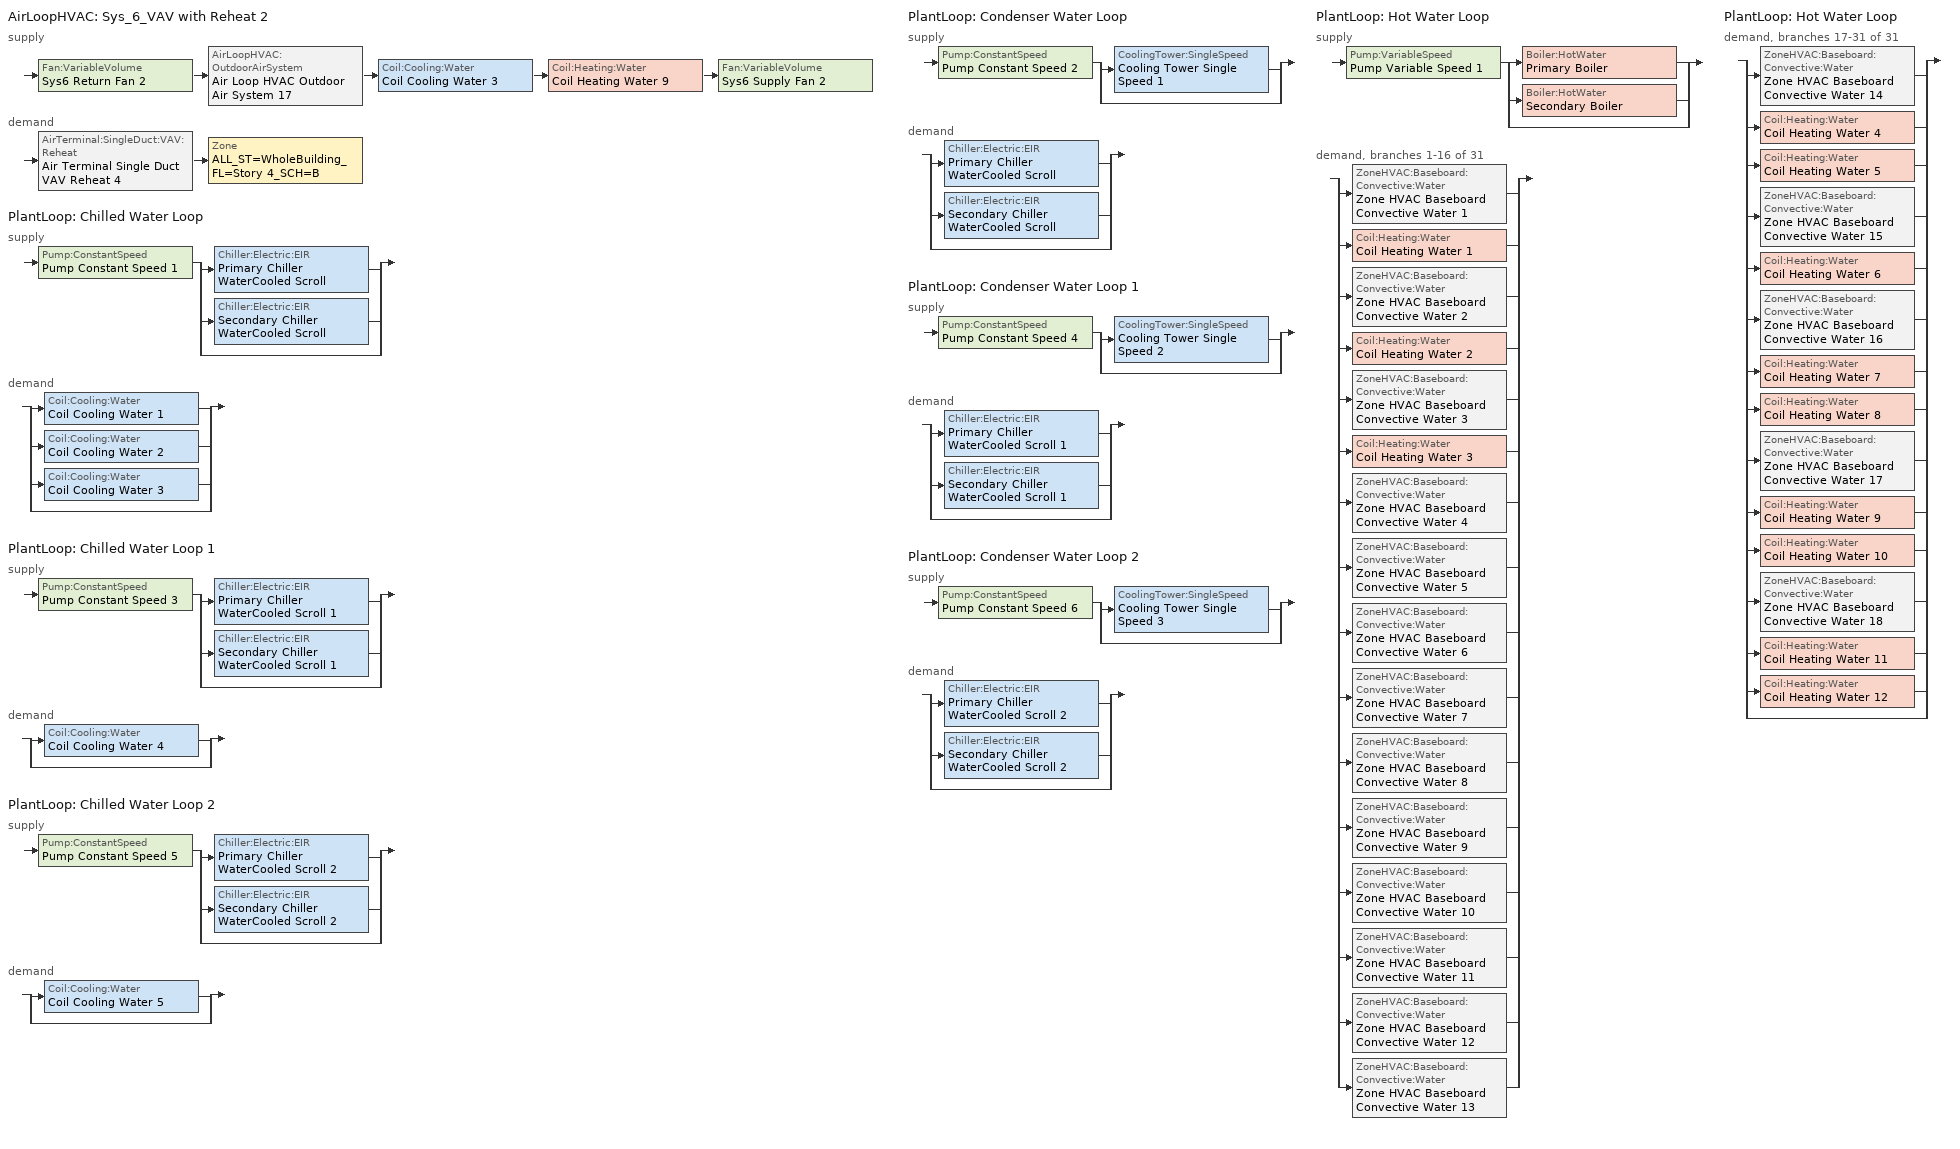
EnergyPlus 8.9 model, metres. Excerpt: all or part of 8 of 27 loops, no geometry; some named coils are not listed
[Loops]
AirLoopHVAC 'Sys_6_VAV with Reheat 2'
 supply: Fan:VariableVolume 'Sys6 Return Fan 2' > AirLoopHVAC:OutdoorAirSystem 'Air Loop HVAC Outdoor Air System 17' > Coil:Cooling:Water 'Coil Cooling Water 3' > Coil:Heating:Water 'Coil Heating Water 9' > Fan:VariableVolume 'Sys6 Supply Fan 2'
 demand: AirTerminal:SingleDuct:VAV:Reheat 'Air Terminal Single Duct VAV Reheat 4' > Zone 'ALL_ST=WholeBuilding_FL=Story 4_SCH=B'
PlantLoop 'Chilled Water Loop'
 supply: Pump:ConstantSpeed 'Pump Constant Speed 1' > split
  | Chiller:Electric:EIR 'Primary Chiller WaterCooled Scroll'
  | Chiller:Electric:EIR 'Secondary Chiller WaterCooled Scroll'
  | bypass
 demand: split
  | Coil:Cooling:Water 'Coil Cooling Water 1'
  | Coil:Cooling:Water 'Coil Cooling Water 2'
  | Coil:Cooling:Water 'Coil Cooling Water 3'
  | bypass
PlantLoop 'Chilled Water Loop 1'
 supply: Pump:ConstantSpeed 'Pump Constant Speed 3' > split
  | Chiller:Electric:EIR 'Primary Chiller WaterCooled Scroll 1'
  | Chiller:Electric:EIR 'Secondary Chiller WaterCooled Scroll 1'
  | bypass
 demand: split
  | Coil:Cooling:Water 'Coil Cooling Water 4'
  | bypass
PlantLoop 'Chilled Water Loop 2'
 supply: Pump:ConstantSpeed 'Pump Constant Speed 5' > split
  | Chiller:Electric:EIR 'Primary Chiller WaterCooled Scroll 2'
  | Chiller:Electric:EIR 'Secondary Chiller WaterCooled Scroll 2'
  | bypass
 demand: split
  | Coil:Cooling:Water 'Coil Cooling Water 5'
  | bypass
PlantLoop 'Condenser Water Loop'
 supply: Pump:ConstantSpeed 'Pump Constant Speed 2' > split
  | CoolingTower:SingleSpeed 'Cooling Tower Single Speed 1'
  | bypass
 demand: split
  | Chiller:Electric:EIR 'Primary Chiller WaterCooled Scroll'
  | Chiller:Electric:EIR 'Secondary Chiller WaterCooled Scroll'
  | bypass
PlantLoop 'Condenser Water Loop 1'
 supply: Pump:ConstantSpeed 'Pump Constant Speed 4' > split
  | CoolingTower:SingleSpeed 'Cooling Tower Single Speed 2'
  | bypass
 demand: split
  | Chiller:Electric:EIR 'Primary Chiller WaterCooled Scroll 1'
  | Chiller:Electric:EIR 'Secondary Chiller WaterCooled Scroll 1'
  | bypass
PlantLoop 'Condenser Water Loop 2'
 supply: Pump:ConstantSpeed 'Pump Constant Speed 6' > split
  | CoolingTower:SingleSpeed 'Cooling Tower Single Speed 3'
  | bypass
 demand: split
  | Chiller:Electric:EIR 'Primary Chiller WaterCooled Scroll 2'
  | Chiller:Electric:EIR 'Secondary Chiller WaterCooled Scroll 2'
  | bypass
PlantLoop 'Hot Water Loop'
 supply: Pump:VariableSpeed 'Pump Variable Speed 1' > split
  | Boiler:HotWater 'Primary Boiler'
  | Boiler:HotWater 'Secondary Boiler'
  | bypass
 demand, branches 1-16 of 31: split
  | ZoneHVAC:Baseboard:Convective:Water 'Zone HVAC Baseboard Convective Water 1'
  | Coil:Heating:Water 'Coil Heating Water 1'
  | ZoneHVAC:Baseboard:Convective:Water 'Zone HVAC Baseboard Convective Water 2'
  | Coil:Heating:Water 'Coil Heating Water 2'
  | ZoneHVAC:Baseboard:Convective:Water 'Zone HVAC Baseboard Convective Water 3'
  | Coil:Heating:Water 'Coil Heating Water 3'
  | ZoneHVAC:Baseboard:Convective:Water 'Zone HVAC Baseboard Convective Water 4'
  | ZoneHVAC:Baseboard:Convective:Water 'Zone HVAC Baseboard Convective Water 5'
  | ZoneHVAC:Baseboard:Convective:Water 'Zone HVAC Baseboard Convective Water 6'
  | ZoneHVAC:Baseboard:Convective:Water 'Zone HVAC Baseboard Convective Water 7'
  | ZoneHVAC:Baseboard:Convective:Water 'Zone HVAC Baseboard Convective Water 8'
  | ZoneHVAC:Baseboard:Convective:Water 'Zone HVAC Baseboard Convective Water 9'
  | ZoneHVAC:Baseboard:Convective:Water 'Zone HVAC Baseboard Convective Water 10'
  | ZoneHVAC:Baseboard:Convective:Water 'Zone HVAC Baseboard Convective Water 11'
  | ZoneHVAC:Baseboard:Convective:Water 'Zone HVAC Baseboard Convective Water 12'
  | ZoneHVAC:Baseboard:Convective:Water 'Zone HVAC Baseboard Convective Water 13'
PlantLoop 'Hot Water Loop'
 demand, branches 17-31 of 31: split
  | ZoneHVAC:Baseboard:Convective:Water 'Zone HVAC Baseboard Convective Water 14'
  | Coil:Heating:Water 'Coil Heating Water 4'
  | Coil:Heating:Water 'Coil Heating Water 5'
  | ZoneHVAC:Baseboard:Convective:Water 'Zone HVAC Baseboard Convective Water 15'
  | Coil:Heating:Water 'Coil Heating Water 6'
  | ZoneHVAC:Baseboard:Convective:Water 'Zone HVAC Baseboard Convective Water 16'
  | Coil:Heating:Water 'Coil Heating Water 7'
  | Coil:Heating:Water 'Coil Heating Water 8'
  | ZoneHVAC:Baseboard:Convective:Water 'Zone HVAC Baseboard Convective Water 17'
  | Coil:Heating:Water 'Coil Heating Water 9'
  | Coil:Heating:Water 'Coil Heating Water 10'
  | ZoneHVAC:Baseboard:Convective:Water 'Zone HVAC Baseboard Convective Water 18'
  | Coil:Heating:Water 'Coil Heating Water 11'
  | Coil:Heating:Water 'Coil Heating Water 12'
  | bypass
[ZoneControl:Thermostat]
ALL_ST=WholeBuilding_FL=Story 4_SCH=B Thermostat: Zone or ZoneList=ALL_ST=WholeBuilding_FL=Story 4_SCH=B; Control Type Schedule=ALL_ST=WholeBuilding_FL=Story 4_SCH=B Thermostat Schedule; Control Object Type 1=ThermostatSetpoint:DualSetpoint; Control Name 1=Gymnasium WholeBuilding Thermostat 3
[ThermostatSetpoint:DualSetpoint]
Gymnasium WholeBuilding Thermostat 3: Heating Setpoint Temperature Schedule=NECB-B-Thermostat Setpoint-Heating; Cooling Setpoint Temperature Schedule=NECB-B-Thermostat Setpoint-Cooling
[AirTerminal:SingleDuct:VAV:Reheat]
Air Terminal Single Duct VAV Reheat 4: Availability Schedule=Always On Discrete; Maximum Air Flow Rate {m3/s}=Autosize; Zone Minimum Air Flow Input Method=Constant; Constant Minimum Air Flow Fraction=0.3; Fixed Minimum Air Flow Rate {m3/s}=5; Reheat Coil=Coil Heating Water 10; Maximum Hot Water or Steam Flow Rate {m3/s}=Autosize; Minimum Hot Water or Steam Flow Rate {m3/s}=0; Convergence Tolerance=0.001; Damper Heating Action=Normal; Maximum Flow per Zone Floor Area During Reheat {m3/s-m2}=Autocalculate; Maximum Flow Fraction During Reheat=Autocalculate; Maximum Reheat Air Temperature {C}=43
[Coil:Heating:Water] Availability Schedule=Always On Discrete; U-Factor Times Area Value {W/K}=Autosize; Maximum Water Flow Rate {m3/s}=Autosize; Performance Input Method=UFactorTimesAreaAndDesignWaterFlowRate; Rated Capacity {W}=Autosize; Rated Inlet Water Temperature {C}=82.2; Rated Inlet Air Temperature {C}=16.6; Rated Outlet Water Temperature {C}=71.1; Rated Outlet Air Temperature {C}=32.2; Rated Ratio for Air and Water Convection=0.5
Coil Heating Water 6; Coil Heating Water 5; Coil Heating Water 11; Coil Heating Water 8; Coil Heating Water 12; Coil Heating Water 10; Coil Heating Water 9
[ZoneHVAC:Baseboard:Convective:Water] Availability Schedule=Always On Discrete; Heating Design Capacity Method=HeatingDesignCapacity; Heating Design Capacity {W}=Autosize; Heating Design Capacity Per Floor Area {W/m2}=0; Fraction of Autosized Heating Design Capacity=0.8; U-Factor Times Area Value {W/K}=Autosize; Maximum Water Flow Rate {m3/s}=Autosize; Convergence Tolerance=0.001
Zone HVAC Baseboard Convective Water 16; Zone HVAC Baseboard Convective Water 13; Zone HVAC Baseboard Convective Water 15; Zone HVAC Baseboard Convective Water 12; Zone HVAC Baseboard Convective Water 17; Zone HVAC Baseboard Convective Water 6; Zone HVAC Baseboard Convective Water 9; Zone HVAC Baseboard Convective Water 10; Zone HVAC Baseboard Convective Water 11; Zone HVAC Baseboard Convective Water 8; Zone HVAC Baseboard Convective Water 18; Zone HVAC Baseboard Convective Water 7; Zone HVAC Baseboard Convective Water 14; Zone HVAC Baseboard Convective Water 5; Zone HVAC Baseboard Convective Water 1; Zone HVAC Baseboard Convective Water 2; Zone HVAC Baseboard Convective Water 3; Zone HVAC Baseboard Convective Water 4
[Zone equipment]
ALL_ST=WholeBuilding_FL=Story 4_SCH=B: Air Terminal Single Duct VAV Reheat 4, Zone HVAC Baseboard Convective Water 18
[Sizing:Zone]
ALL_ST=WholeBuilding_FL=Story 4_SCH=B: Zone Cooling Design Supply Air Temperature Input Method=SupplyAirTemperature; Zone Cooling Design Supply Air Temperature {C}=13; Zone Cooling Design Supply Air Temperature Difference {deltaC}=11.11; Zone Heating Design Supply Air Temperature Input Method=SupplyAirTemperature; Zone Heating Design Supply Air Temperature {C}=43; Zone Heating Design Supply Air Temperature Difference {deltaC}=11.11; Zone Cooling Design Supply Air Humidity Ratio {kgWater/kgDryAir}=0.0085; Zone Heating Design Supply Air Humidity Ratio {kgWater/kgDryAir}=0.008; Design Specification Outdoor Air Object=Gymnasium WholeBuilding Ventilation; Zone Heating Sizing Factor=1.3; Zone Cooling Sizing Factor=1.1; Cooling Design Air Flow Method=DesignDay; Cooling Design Air Flow Rate {m3/s}=0; Cooling Minimum Air Flow per Zone Floor Area {m3/s-m2}=0.000762; Cooling Minimum Air Flow {m3/s}=0; Cooling Minimum Air Flow Fraction=0; Heating Design Air Flow Method=DesignDay; Heating Design Air Flow Rate {m3/s}=0; Heating Maximum Air Flow per Zone Floor Area {m3/s-m2}=0.002032; Heating Maximum Air Flow {m3/s}=0.141576; Heating Maximum Air Flow Fraction=0.3; Design Specification Zone Air Distribution Object=ALL_ST=WholeBuilding_FL=Story 4_SCH=B Design Spec Zone Air Dist; Account for Dedicated Outdoor Air System=No
[DesignSpecification:ZoneAirDistribution]
ALL_ST=WholeBuilding_FL=Story 4_SCH=B Design Spec Zone Air Dist: Zone Air Distribution Effectiveness in Cooling Mode=1; Zone Air Distribution Effectiveness in Heating Mode=1
[Controller:MechanicalVentilation]
Controller Mechanical Ventilation 17: Availability Schedule=Always On Discrete; Demand Controlled Ventilation=No; System Outdoor Air Method=ZoneSum; Zone Name 1=ALL_ST=WholeBuilding_FL=Story 4_SCH=B; Design Specification Outdoor Air Object Name 1=Gymnasium WholeBuilding Ventilation; Design Specification Zone Air Distribution Object Name 1=ALL_ST=WholeBuilding_FL=Story 4_SCH=B Design Spec Zone Air Dist
[DesignSpecification:OutdoorAir]
Gymnasium WholeBuilding Ventilation: Outdoor Air Method=Sum; Outdoor Air Flow per Person {m3/s-person}=0; Outdoor Air Flow per Zone Floor Area {m3/s-m2}=0.00124968; Outdoor Air Flow per Zone {m3/s}=0; Outdoor Air Flow Air Changes per Hour {1/hr}=0
[Fan:ConstantVolume] Availability Schedule=Always On Discrete; Fan Total Efficiency=0.7; Pressure Rise {Pa}=250; Maximum Flow Rate {m3/s}=AutoSize; Motor Efficiency=0.9; Motor In Airstream Fraction=1
Fan Constant Volume 19; Fan Constant Volume 21
[Coil:Cooling:Water] Availability Schedule=Always On Discrete; Design Water Flow Rate {m3/s}=Autosize; Design Air Flow Rate {m3/s}=Autosize; Design Inlet Water Temperature {C}=Autosize; Design Inlet Air Temperature {C}=Autosize; Design Outlet Air Temperature {C}=Autosize; Design Inlet Air Humidity Ratio {kgWater/kgDryAir}=Autosize; Design Outlet Air Humidity Ratio {kgWater/kgDryAir}=Autosize; Type of Analysis=SimpleAnalysis; Heat Exchanger Configuration=CrossFlow
Coil Cooling Water 4; Coil Cooling Water 5; Coil Cooling Water 3
[ZoneHVAC:FourPipeFanCoil] Availability Schedule=Always On Discrete; Capacity Control Method=ConstantFanVariableFlow; Maximum Supply Air Flow Rate {m3/s}=Autosize; Maximum Outdoor Air Flow Rate {m3/s}=Autosize; Maximum Cold Water Flow Rate {m3/s}=Autosize; Maximum Hot Water Flow Rate {m3/s}=Autosize; Minimum Supply Air Temperature in Cooling Mode {C}=Autosize; Maximum Supply Air Temperature in Heating Mode {C}=Autosize
Name | Supply Air Fan | Cooling Coil | Heating Coil
Zone HVAC Four Pipe Fan Coil 1 | Fan Constant Volume 19 | Coil Cooling Water 4 | Coil Heating Water 11
Zone HVAC Four Pipe Fan Coil 2 | Fan Constant Volume 21 | Coil Cooling Water 5 | Coil Heating Water 12
[AirLoopHVAC]
Sys_6_VAV with Reheat 2: Design Supply Air Flow Rate {m3/s}=AutoSize
[Sizing:System]
Sys_6_VAV with Reheat 2: Type of Load to Size On=Sensible; Design Outdoor Air Flow Rate {m3/s}=Autosize; Central Heating Maximum System Air Flow Ratio=0.3; Preheat Design Temperature {C}=7; Preheat Design Humidity Ratio {kgWater/kgDryAir}=0.008; Precool Design Temperature {C}=12.8; Precool Design Humidity Ratio {kgWater/kgDryAir}=0.008; Central Cooling Design Supply Air Temperature {C}=13; Central Heating Design Supply Air Temperature {C}=13.1; Type of Zone Sum to Use=NonCoincident; 100% Outdoor Air in Cooling=No; 100% Outdoor Air in Heating=No; Central Cooling Design Supply Air Humidity Ratio {kgWater/kgDryAir}=0.0085; Central Heating Design Supply Air Humidity Ratio {kgWater/kgDryAir}=0.008; Cooling Supply Air Flow Rate Method=DesignDay; Cooling Supply Air Flow Rate {m3/s}=0; Cooling Supply Air Flow Rate Per Floor Area {m3/s-m2}=0.00996765; Cooling Fraction of Autosized Cooling Supply Air Flow Rate=1; Cooling Supply Air Flow Rate Per Unit Cooling Capacity {m3/s-W}=3.94755e-05; Heating Supply Air Flow Rate Method=DesignDay; Heating Supply Air Flow Rate {m3/s}=0; Heating Supply Air Flow Rate Per Floor Area {m3/s-m2}=0.00996765; Heating Fraction of Autosized Heating Supply Air Flow Rate=1; Heating Fraction of Autosized Cooling Supply Air Flow Rate=1; Heating Supply Air Flow Rate Per Unit Heating Capacity {m3/s-W}=3.15882e-05; System Outdoor Air Method=ZoneSum; Zone Maximum Outdoor Air Fraction=1; Cooling Design Capacity Method=CoolingDesignCapacity; Cooling Design Capacity {W}=Autosize; Cooling Design Capacity Per Floor Area {W/m2}=234.7; Fraction of Autosized Cooling Design Capacity=1; Heating Design Capacity Method=HeatingDesignCapacity; Heating Design Capacity {W}=Autosize; Heating Design Capacity Per Floor Area {W/m2}=157; Fraction of Autosized Heating Design Capacity=1; Central Cooling Capacity Control Method=OnOff
[Controller:WaterCoil] Control Variable=Temperature; Actuator Variable=Flow; Controller Convergence Tolerance {deltaC}=Autosize; Maximum Actuated Flow {m3/s}=Autosize; Minimum Actuated Flow {m3/s}=0
Name | Action
Controller Water Coil 12 | Reverse
Controller Water Coil 11 | Normal
[Controller:OutdoorAir]
Controller Outdoor Air 17: Minimum Outdoor Air Flow Rate {m3/s}=Autosize; Maximum Outdoor Air Flow Rate {m3/s}=Autosize; Economizer Control Type=NoEconomizer; Economizer Control Action Type=ModulateFlow; Economizer Maximum Limit Dry-Bulb Temperature {C}=28; Economizer Maximum Limit Enthalpy {J/kg}=64000; Economizer Minimum Limit Dry-Bulb Temperature {C}=-100; Lockout Type=NoLockout; Minimum Limit Type=FixedMinimum; Mechanical Ventilation Controller=Controller Mechanical Ventilation 17; High Humidity Control=No; Control High Indoor Humidity Based on Outdoor Humidity Ratio=Yes; Heat Recovery Bypass Control Type=BypassWhenWithinEconomizerLimits
[SetpointManager:MixedAir] Control Variable=Temperature
Node 316 OS Default SPM; Node 315 OS Default SPM; Node 314 OS Default SPM; Node 313 OS Default SPM
[SetpointManager:Scheduled] Control Variable=Temperature
Name | Schedule
Setpoint Manager Scheduled 8 | Supply Air Temp 2
Setpoint Manager Scheduled 4 | CHW Temp
Setpoint Manager Scheduled 9 | CHW Temp 1
Setpoint Manager Scheduled 11 | CHW Temp 2
Setpoint Manager Scheduled 5 | CW Temp
Setpoint Manager Scheduled 10 | CW Temp 1
Setpoint Manager Scheduled 12 | CW Temp 2
[Fan:VariableVolume] Availability Schedule=Always On Discrete; Fan Total Efficiency=0.6045; Pressure Rise {Pa}=1017.592; Maximum Flow Rate {m3/s}=AutoSize; Fan Power Minimum Flow Rate Input Method=FixedFlowRate; Fan Power Minimum Flow Fraction=0; Fan Power Minimum Air Flow Rate {m3/s}=0; Motor Efficiency=0.93; Motor In Airstream Fraction=1; Fan Power Coefficient 1=0.0407599; Fan Power Coefficient 2=0.088045; Fan Power Coefficient 3=-0.0729261; Fan Power Coefficient 4=0.94374; Fan Power Coefficient 5=0
Sys6 Return Fan 2; Sys6 Supply Fan 2
[PlantLoop] Fluid Type=Water; Maximum Loop Temperature {C}=100; Minimum Loop Temperature {C}=0; Maximum Loop Flow Rate {m3/s}=Autosize; Minimum Loop Flow Rate {m3/s}=0; Plant Loop Volume {m3}=Autocalculate; Load Distribution Scheme=Optimal; Plant Loop Demand Calculation Scheme=SingleSetpoint
Name | Plant Equipment Operation Scheme
Chilled Water Loop | Chilled Water Loop Operation Schemes
Chilled Water Loop 1 | Chilled Water Loop 1 Operation Schemes
Chilled Water Loop 2 | Chilled Water Loop 2 Operation Schemes
Condenser Water Loop | Condenser Water Loop Operation Schemes
Condenser Water Loop 1 | Condenser Water Loop 1 Operation Schemes
Condenser Water Loop 2 | Condenser Water Loop 2 Operation Schemes
Hot Water Loop | Hot Water Loop Operation Schemes
[Sizing:Plant] Sizing Option=NonCoincident; Zone Timesteps in Averaging Window=1; Coincident Sizing Factor Mode=None
Name | Loop Type | Design Loop Exit Temperature {C} | Loop Design Temperature Difference {deltaC}
Chilled Water Loop; Chilled Water Loop 1; Chilled Water Loop 2 | Cooling | 7 | 6
Condenser Water Loop; Condenser Water Loop 1; Condenser Water Loop 2 | Condenser | 29 | 6
Hot Water Loop | Heating | 82 | 16
[Pump:ConstantSpeed] Design Flow Rate {m3/s}=Autosize; Design Pump Head {Pa}=179352; Design Power Consumption {W}=Autosize; Motor Efficiency=0.9; Fraction of Motor Inefficiencies to Fluid Stream=0; Pump Control Type=Intermittent; Design Power Sizing Method=PowerPerFlowPerPressure; Design Electric Power per Unit Flow Rate {W/(m3/s)}=348701.1; Design Shaft Power per Unit Flow Rate per Unit Head=1.28205
Pump Constant Speed 1; Pump Constant Speed 3; Pump Constant Speed 5; Pump Constant Speed 2; Pump Constant Speed 4; Pump Constant Speed 6
[Chiller:Electric:EIR] Reference Capacity {W}=Autosize; Reference COP {W/W}=5.5; Reference Leaving Chilled Water Temperature {C}=6.67; Reference Entering Condenser Fluid Temperature {C}=29.4; Reference Chilled Water Flow Rate {m3/s}=Autosize; Reference Condenser Fluid Flow Rate {m3/s}=Autosize; Minimum Part Load Ratio=0.1; Maximum Part Load Ratio=1; Optimum Part Load Ratio=1; Minimum Unloading Ratio=0.2; Condenser Type=WaterCooled; Condenser Fan Power Ratio {W/W}=0; Fraction of Compressor Electric Consumption Rejected by Condenser=1; Leaving Chilled Water Lower Temperature Limit {C}=2; Chiller Flow Mode=NotModulated; Sizing Factor=1
Name | Cooling Capacity Function of Temperature Curve | Electric Input to Cooling Output Ratio Function of Temperature Curve | Electric Input to Cooling Output Ratio Function of Part Load Ratio Curve
Primary Chiller WaterCooled Scroll | Curve Biquadratic 35 | Curve Biquadratic 36 | Curve Quadratic 44
Secondary Chiller WaterCooled Scroll | Curve Biquadratic 37 | Curve Biquadratic 38 | Curve Quadratic 45
Primary Chiller WaterCooled Scroll 1 | Curve Biquadratic 39 | Curve Biquadratic 40 | Curve Quadratic 46
Secondary Chiller WaterCooled Scroll 1 | Curve Biquadratic 41 | Curve Biquadratic 42 | Curve Quadratic 47
Primary Chiller WaterCooled Scroll 2 | Curve Biquadratic 45 | Curve Biquadratic 46 | Curve Quadratic 50
Secondary Chiller WaterCooled Scroll 2 | Curve Biquadratic 47 | Curve Biquadratic 48 | Curve Quadratic 51
[PlantEquipmentOperationSchemes] Control Scheme Schedule Name 1=Always On Discrete
Name | Control Scheme Object Type 1 | Control Scheme Name 1
Chilled Water Loop Operation Schemes | PlantEquipmentOperation:CoolingLoad | Chilled Water Loop Cooling Operation Scheme
Chilled Water Loop 1 Operation Schemes | PlantEquipmentOperation:CoolingLoad | Chilled Water Loop 1 Cooling Operation Scheme
Chilled Water Loop 2 Operation Schemes | PlantEquipmentOperation:CoolingLoad | Chilled Water Loop 2 Cooling Operation Scheme
Condenser Water Loop Operation Schemes | PlantEquipmentOperation:CoolingLoad | Condenser Water Loop Cooling Operation Scheme
Condenser Water Loop 1 Operation Schemes | PlantEquipmentOperation:CoolingLoad | Condenser Water Loop 1 Cooling Operation Scheme
Condenser Water Loop 2 Operation Schemes | PlantEquipmentOperation:CoolingLoad | Condenser Water Loop 2 Cooling Operation Scheme
Hot Water Loop Operation Schemes | PlantEquipmentOperation:HeatingLoad | Hot Water Loop Heating Operation Scheme
[PlantEquipmentOperation:CoolingLoad] Load Range Lower Limit 1 {W}=0; Load Range Upper Limit 1 {W}=1000000000
Name | Range Equipment List Name 1
Chilled Water Loop Cooling Operation Scheme | Chilled Water Loop Cooling Equipment List
Chilled Water Loop 1 Cooling Operation Scheme | Chilled Water Loop 1 Cooling Equipment List
Chilled Water Loop 2 Cooling Operation Scheme | Chilled Water Loop 2 Cooling Equipment List
Condenser Water Loop Cooling Operation Scheme | Condenser Water Loop Cooling Equipment List
Condenser Water Loop 1 Cooling Operation Scheme | Condenser Water Loop 1 Cooling Equipment List
Condenser Water Loop 2 Cooling Operation Scheme | Condenser Water Loop 2 Cooling Equipment List
[PlantEquipmentList]
Chilled Water Loop Cooling Equipment List: Chiller:Electric:EIR, Primary Chiller WaterCooled Scroll, Chiller:Electric:EIR, Secondary Chiller WaterCooled Scroll
Chilled Water Loop 1 Cooling Equipment List: Chiller:Electric:EIR, Primary Chiller WaterCooled Scroll 1, Chiller:Electric:EIR, Secondary Chiller WaterCooled Scroll 1
Chilled Water Loop 2 Cooling Equipment List: Chiller:Electric:EIR, Primary Chiller WaterCooled Scroll 2, Chiller:Electric:EIR, Secondary Chiller WaterCooled Scroll 2
Condenser Water Loop Cooling Equipment List: CoolingTower:SingleSpeed, Cooling Tower Single Speed 1
Condenser Water Loop 1 Cooling Equipment List: CoolingTower:SingleSpeed, Cooling Tower Single Speed 2
Condenser Water Loop 2 Cooling Equipment List: CoolingTower:SingleSpeed, Cooling Tower Single Speed 3
Hot Water Loop Heating Equipment List: Boiler:HotWater, Primary Boiler, Boiler:HotWater, Secondary Boiler
[CoolingTower:SingleSpeed] Design Water Flow Rate {m3/s}=Autosize; Design Air Flow Rate {m3/s}=Autosize; Design Fan Power {W}=Autosize; Design U-Factor Times Area Value {W/K}=Autosize; Free Convection Air Flow Rate {m3/s}=Autosize; Free Convection Air Flow Rate Sizing Factor=0.1; Free Convection U-Factor Times Area Value {W/K}=Autosize; Free Convection U-Factor Times Area Value Sizing Factor=0.1; Performance Input Method=UFactorTimesAreaAndDesignWaterFlowRate; Heat Rejection Capacity and Nominal Capacity Sizing Ratio=1.25; Free Convection Capacity {W}=0; Free Convection Nominal Capacity Sizing Factor=0.1; Design Inlet Air Dry-Bulb Temperature {C}=24; Design Inlet Air Wet-Bulb Temperature {C}=24; Design Approach Temperature {deltaC}=5; Design Range Temperature {deltaC}=5; Basin Heater Capacity {W/K}=0; Basin Heater Setpoint Temperature {C}=2; Evaporation Loss Mode=LossFactor; Evaporation Loss Factor {percent/K}=0.2; Drift Loss Percent {percent}=0.008; Blowdown Calculation Mode=ConcentrationRatio; Blowdown Concentration Ratio=3; Capacity Control=FanCycling; Number of Cells=1; Cell Control=MinimalCell; Cell Minimum  Water Flow Rate Fraction=0.33; Cell Maximum Water Flow Rate Fraction=2.5; Sizing Factor=1
Cooling Tower Single Speed 1; Cooling Tower Single Speed 2; Cooling Tower Single Speed 3
[Pump:VariableSpeed]
Pump Variable Speed 1: Design Maximum Flow Rate {m3/s}=Autosize; Design Pump Head {Pa}=179352; Design Power Consumption {W}=Autosize; Motor Efficiency=0.9; Fraction of Motor Inefficiencies to Fluid Stream=0; Coefficient 1 of the Part Load Performance Curve=0; Coefficient 2 of the Part Load Performance Curve=1; Coefficient 3 of the Part Load Performance Curve=0; Coefficient 4 of the Part Load Performance Curve=0; Design Minimum Flow Rate {m3/s}=0; Pump Control Type=Intermittent; Skin Loss Radiative Fraction=0.5; Design Power Sizing Method=PowerPerFlowPerPressure; Design Electric Power per Unit Flow Rate {W/(m3/s)}=348701.1; Design Shaft Power per Unit Flow Rate per Unit Head=1.28205; Design Minimum Flow Rate Fraction=0
[Boiler:HotWater] Fuel Type=NaturalGas; Nominal Capacity {W}=Autosize; Nominal Thermal Efficiency=0.8; Design Water Outlet Temperature {C}=82; Design Water Flow Rate {m3/s}=Autosize; Minimum Part Load Ratio=0; Maximum Part Load Ratio=1; Optimum Part Load Ratio=1; Water Outlet Upper Temperature Limit {C}=99; Boiler Flow Mode=ConstantFlow; Parasitic Electric Load {W}=0; Sizing Factor=1
Primary Boiler; Secondary Boiler
[SetpointManager:OutdoorAirReset]
Setpoint Manager Outdoor Air Reset 1: Control Variable=Temperature; Setpoint at Outdoor Low Temperature {C}=82; Outdoor Low Temperature {C}=-16; Setpoint at Outdoor High Temperature {C}=60; Outdoor High Temperature {C}=0
[PlantEquipmentOperation:HeatingLoad]
Hot Water Loop Heating Operation Scheme: Load Range Lower Limit 1 {W}=0; Load Range Upper Limit 1 {W}=1000000000; Range Equipment List Name 1=Hot Water Loop Heating Equipment List
[Schedule:Compact]
ALL_ST=WholeBuilding_FL=Story 4_SCH=B Thermostat Schedule: Through: 12/31, For: AllDays, Until: 24:00, 4
[Schedule:Day:Interval]
NECB-B-Thermostat Setpoint-Heating Sun|Hol Day: No, 01:00, 18, 02:00, 22, 09:00, 18, 10:00, 20, 23:00, 22, 24:00, 18
NECB-B-Thermostat Setpoint-Heating Default|Wkdy Day; NECB-B-Thermostat Setpoint-Heating Sat Day; NECB-B-Thermostat Setpoint-Heating Default: No, 02:00, 22, 08:00, 18, 09:00, 20, 24:00, 22
NECB-B-Thermostat Setpoint-Cooling Sun|Hol Day: No, 09:00, 35, 23:00, 24, 24:00, 35
NECB-B-Thermostat Setpoint-Cooling Default|Wkdy Day; NECB-B-Thermostat Setpoint-Cooling Sat Day; NECB-B-Thermostat Setpoint-Cooling Default: No, 01:00, 24, 08:00, 35, 24:00, 24
satCHW Temp 1; satCHW Temp 3; satCHW Temp 5; Schedule Day 12; Schedule Day 4; Schedule Day 8; sunCHW Temp 1; sunCHW Temp 3; sunCHW Temp 5; wkdCHW Temp 1; wkdCHW Temp 3; wkdCHW Temp 5: No, 01:00, 7, 02:00, 7, 03:00, 7, 04:00, 7, 05:00, 7, 06:00, 7, 07:00, 7, 08:00, 7, 09:00, 7, 10:00, 7, 11:00, 7, 12:00, 7, 13:00, 7, 14:00, 7, 15:00, 7, 16:00, 7, 17:00, 7, 18:00, 7, 19:00, 7, 20:00, 7, 21:00, 7, 22:00, 7, 23:00, 7, 24:00, 7
satCW Temp 1; satCW Temp 3; satCW Temp 5; Schedule Day 13; Schedule Day 5; Schedule Day 9; sunCW Temp 1; sunCW Temp 3; sunCW Temp 5; wkdCW Temp 1; wkdCW Temp 3; wkdCW Temp 5: No, 01:00, 29, 02:00, 29, 03:00, 29, 04:00, 29, 05:00, 29, 06:00, 29, 07:00, 29, 08:00, 29, 09:00, 29, 10:00, 29, 11:00, 29, 12:00, 29, 13:00, 29, 14:00, 29, 15:00, 29, 16:00, 29, 17:00, 29, 18:00, 29, 19:00, 29, 20:00, 29, 21:00, 29, 22:00, 29, 23:00, 29, 24:00, 29
Supply Air Temp Default 2: No, 24:00, 13
[Schedule:Week:Daily]
NECB-B-Thermostat Setpoint-Heating Week Rule - Jan1-Dec31: NECB-B-Thermostat Setpoint-Heating Sun|Hol Day, NECB-B-Thermostat Setpoint-Heating Default|Wkdy Day, NECB-B-Thermostat Setpoint-Heating Default|Wkdy Day, NECB-B-Thermostat Setpoint-Heating Default|Wkdy Day, NECB-B-Thermostat Setpoint-Heating Default|Wkdy Day, NECB-B-Thermostat Setpoint-Heating Default|Wkdy Day, NECB-B-Thermostat Setpoint-Heating Sat Day, NECB-B-Thermostat Setpoint-Heating Default, NECB-B-Thermostat Setpoint-Heating Default, NECB-B-Thermostat Setpoint-Heating Default, NECB-B-Thermostat Setpoint-Heating Default, NECB-B-Thermostat Setpoint-Heating Default
NECB-B-Thermostat Setpoint-Cooling Week Rule - Jan1-Dec31: NECB-B-Thermostat Setpoint-Cooling Sun|Hol Day, NECB-B-Thermostat Setpoint-Cooling Default|Wkdy Day, NECB-B-Thermostat Setpoint-Cooling Default|Wkdy Day, NECB-B-Thermostat Setpoint-Cooling Default|Wkdy Day, NECB-B-Thermostat Setpoint-Cooling Default|Wkdy Day, NECB-B-Thermostat Setpoint-Cooling Default|Wkdy Day, NECB-B-Thermostat Setpoint-Cooling Sat Day, NECB-B-Thermostat Setpoint-Cooling Default, NECB-B-Thermostat Setpoint-Cooling Default, NECB-B-Thermostat Setpoint-Cooling Default, NECB-B-Thermostat Setpoint-Cooling Default, NECB-B-Thermostat Setpoint-Cooling Default
CHW Temp Week Rule - Jan1-Dec31: sunCHW Temp 1, wkdCHW Temp 1, wkdCHW Temp 1, wkdCHW Temp 1, wkdCHW Temp 1, wkdCHW Temp 1, satCHW Temp 1, Schedule Day 4, Schedule Day 4, Schedule Day 4, Schedule Day 4, Schedule Day 4
CHW Temp 1 Week Rule - Jan1-Dec31: sunCHW Temp 3, wkdCHW Temp 3, wkdCHW Temp 3, wkdCHW Temp 3, wkdCHW Temp 3, wkdCHW Temp 3, satCHW Temp 3, Schedule Day 8, Schedule Day 8, Schedule Day 8, Schedule Day 8, Schedule Day 8
CHW Temp 2 Week Rule - Jan1-Dec31: sunCHW Temp 5, wkdCHW Temp 5, wkdCHW Temp 5, wkdCHW Temp 5, wkdCHW Temp 5, wkdCHW Temp 5, satCHW Temp 5, Schedule Day 12, Schedule Day 12, Schedule Day 12, Schedule Day 12, Schedule Day 12
CW Temp Week Rule - Jan1-Dec31: sunCW Temp 1, wkdCW Temp 1, wkdCW Temp 1, wkdCW Temp 1, wkdCW Temp 1, wkdCW Temp 1, satCW Temp 1, Schedule Day 5, Schedule Day 5, Schedule Day 5, Schedule Day 5, Schedule Day 5
CW Temp 1 Week Rule - Jan1-Dec31: sunCW Temp 3, wkdCW Temp 3, wkdCW Temp 3, wkdCW Temp 3, wkdCW Temp 3, wkdCW Temp 3, satCW Temp 3, Schedule Day 9, Schedule Day 9, Schedule Day 9, Schedule Day 9, Schedule Day 9
CW Temp 2 Week Rule - Jan1-Dec31: sunCW Temp 5, wkdCW Temp 5, wkdCW Temp 5, wkdCW Temp 5, wkdCW Temp 5, wkdCW Temp 5, satCW Temp 5, Schedule Day 13, Schedule Day 13, Schedule Day 13, Schedule Day 13, Schedule Day 13
Supply Air Temp 2 Week Rule - Jan1-Dec31: Supply Air Temp Default 2, Supply Air Temp Default 2, Supply Air Temp Default 2, Supply Air Temp Default 2, Supply Air Temp Default 2, Supply Air Temp Default 2, Supply Air Temp Default 2, Supply Air Temp Default 2, Supply Air Temp Default 2, Supply Air Temp Default 2, Supply Air Temp Default 2, Supply Air Temp Default 2
[Schedule:Year]
NECB-B-Thermostat Setpoint-Heating: NECB-B-Thermostat Setpoint-Heating Week Rule - Jan1-Dec31, 1, 1, 12, 31
NECB-B-Thermostat Setpoint-Cooling: NECB-B-Thermostat Setpoint-Cooling Week Rule - Jan1-Dec31, 1, 1, 12, 31
CHW Temp: CHW Temp Week Rule - Jan1-Dec31, 1, 1, 12, 31
CHW Temp 1: CHW Temp 1 Week Rule - Jan1-Dec31, 1, 1, 12, 31
CHW Temp 2: CHW Temp 2 Week Rule - Jan1-Dec31, 1, 1, 12, 31
CW Temp: CW Temp Week Rule - Jan1-Dec31, 1, 1, 12, 31
CW Temp 1: CW Temp 1 Week Rule - Jan1-Dec31, 1, 1, 12, 31
CW Temp 2: CW Temp 2 Week Rule - Jan1-Dec31, 1, 1, 12, 31
Supply Air Temp 2: Supply Air Temp 2 Week Rule - Jan1-Dec31, 1, 1, 12, 31
[Schedule:Constant]
Always On Discrete: Hourly Value=1
[Curve:Biquadratic] Minimum Value of x {BasedOnField A2}=5; Maximum Value of x {BasedOnField A2}=10; Minimum Value of y {BasedOnField A3}=24; Maximum Value of y {BasedOnField A3}=35
Name | Coefficient1 Constant | Coefficient2 x | Coefficient3 x**2 | Coefficient4 y | Coefficient5 y**2 | Coefficient6 x*y
Curve Biquadratic 35; Curve Biquadratic 37; Curve Biquadratic 39; Curve Biquadratic 41; Curve Biquadratic 45; Curve Biquadratic 47 | 1.02152 | 0.0370359 | 0.000233248 | -0.00389405 | -6.52536e-05 | -0.000268045
Curve Biquadratic 36; Curve Biquadratic 38; Curve Biquadratic 40; Curve Biquadratic 42; Curve Biquadratic 46; Curve Biquadratic 48 | 0.701769 | -0.00452016 | 0.00053311 | -0.00549821 | 0.000544579 | -0.000729032
[Curve:Quadratic] Coefficient1 Constant=0.0636912; Coefficient2 x=0.584888; Coefficient3 x**2=0.352803; Minimum Value of x {BasedOnField A2}=0; Maximum Value of x {BasedOnField A2}=1
Curve Quadratic 44; Curve Quadratic 45; Curve Quadratic 46; Curve Quadratic 47; Curve Quadratic 50; Curve Quadratic 51
